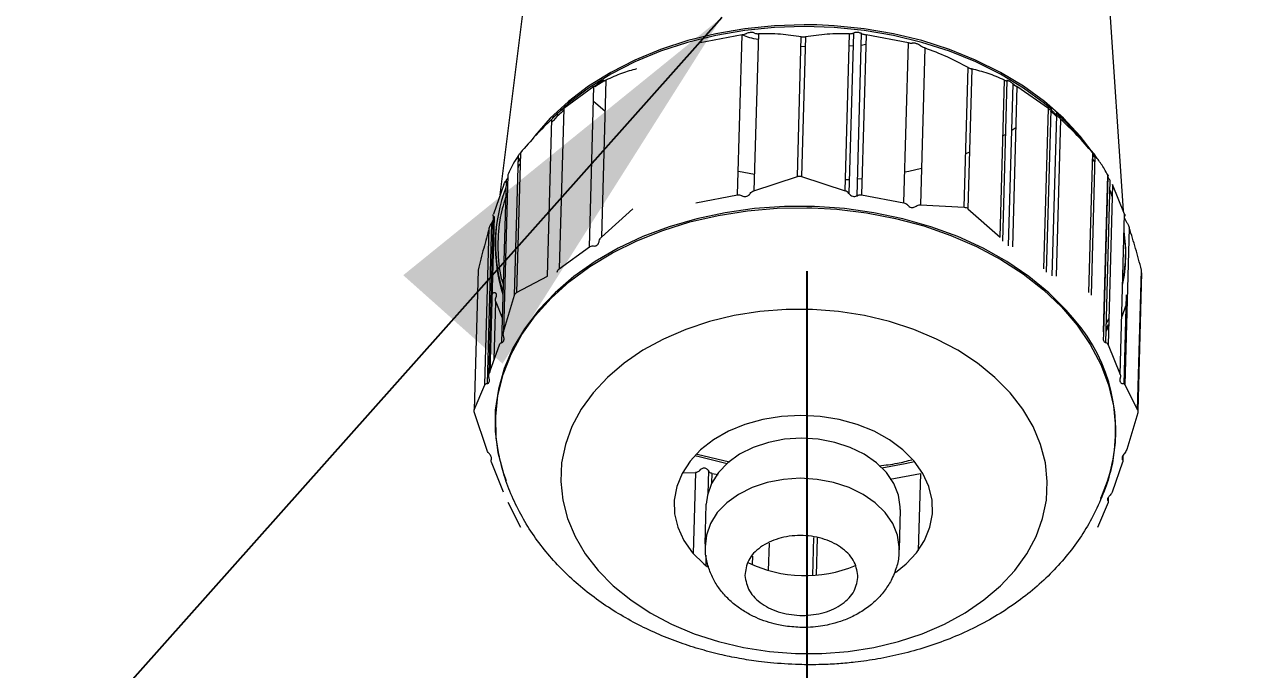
# Model space of a CAD drawing. Extents: x -2187 to 96136, y -11110 to 52208.
# Drawn here: x 36318.6 to 36469.7, y 18667.1 to 18746.8 of the extents above; entities that cross this region are included whole.
import ezdxf

# ---------------------------------------------------------------- set-up
doc = ezdxf.new("R2010")
doc.units = 0
doc.header["$LTSCALE"] = 1000
doc.header["$MEASUREMENT"] = 0
doc.linetypes.add('ACAD_ISO02W100', pattern=[15, 12, -3])
doc.layers.add('洗衣房设备', color=4, linetype='Continuous')
doc.styles.add('-宋体', font='', dxfattribs={"width": 0.8})
doc.styles.add('HZHT', font='hztxt_e.shx', dxfattribs={"width": 1.5, "bigfont": 'hztxt.shx'})
doc.styles.get('-宋体').set_extended_font_data('SimSun')
doc.dimstyles.new('50', dxfattribs={"dimscale": 30, "dimtxt": 3.5, "dimasz": 1.5, "dimexe": 0.8, "dimexo": 2, "dimgap": 0.8, "dimtad": 1, "dimdec": 0, "dimrnd": 5, "dimzin": 0, "dimdsep": 46, "dimtxsty": '-宋体', "dimblk": 'OBLIQUE', "dimcen": 0.6, "dimdle": 0.8, "dimclrd": 6, "dimclre": 6, "dimclrt": 6, "dimadec": 0, "dimazin": 0, "dimtfac": 1, "dimtdec": 0, "dimtofl": 0, "dimtmove": 2, "dimatfit": 3, "dimldrblk": 'OBLIQUE', "dimfxl": 0, "dimtolj": 1, "dimtzin": 0, "dimarcsym": 0})
doc.dimstyles.new('75', dxfattribs={"dimscale": 100, "dimtxt": 3, "dimasz": 1, "dimexe": 1, "dimexo": 1, "dimgap": 0.2, "dimtad": 1, "dimdec": 0, "dimrnd": 10, "dimzin": 0, "dimdsep": 46, "dimtxsty": 'HZHT', "dimblk1": 'ARCHTICK', "dimblk2": 'ARCHTICK', "dimsah": 1, "dimcen": 1, "dimdle": 0.5, "dimclrd": 1, "dimclre": 1, "dimadec": 0, "dimazin": 0, "dimtfac": 1, "dimtdec": 0, "dimtix": 1, "dimtmove": 2, "dimatfit": 3, "dimfxl": 0, "dimtolj": 1, "dimtzin": 0, "dimarcsym": 0})

# ---------------------------------------------------------------- blocks, each defined once
blk = doc.blocks.new('_OBLIQUE')
at = {"color": 0, "linetype": 'ByBlock'}
blk.add_line((-0.5, -0.5), (0.5, 0.5), dxfattribs=at)
blk = doc.blocks.new('*D104')
at = {"layer": 'Defpoints', "color": 0, "linetype": 'ACAD_ISO02W100', "ltscale": 750}
for p in [(36415.36, 18776.32), (36118.1, 18411.5), (36824.11, 18411.5)]:
    blk.add_point(p, dxfattribs=at)
at = {"layer": '洗衣房设备', "color": 6, "linetype": 'ACAD_ISO02W100', "lineweight": -2, "ltscale": 750}
for p, q in [((36824.11, 18800.32), (36824.11, 18387.5)), ((36475.36, 18776.32), (36848.11, 18776.32)), ((36178.1, 18411.5), (36848.11, 18411.5))]:
    blk.add_line(p, q, dxfattribs=at)
at = {"layer": '洗衣房设备', "color": 6, "linetype": 'ACAD_ISO02W100', "lineweight": -2, "ltscale": 750, "xscale": 45, "yscale": 45, "zscale": 45}
for p, rotation in [((36824.11, 18776.32), 90), ((36824.11, 18411.5), 270)]:
    blk.add_blockref('_OBLIQUE', p, dxfattribs=dict(at, rotation=rotation))
at = {"layer": '洗衣房设备', "color": 6, "linetype": 'ACAD_ISO02W100', "ltscale": 750, "insert": (36747.61, 18593.91), "char_height": 105, "attachment_point": 5, "rotation": 90, "style": '-宋体'}
blk.add_mtext('\\A1;365', dxfattribs=at)
blk = doc.blocks.new('*D105')
at = {"layer": 'Defpoints', "color": 0, "linetype": 'ACAD_ISO02W100', "ltscale": 750}
for p in [(36415.36, 18776.32), (36650.1, 18644.5), (36650.1, 18267.54)]:
    blk.add_point(p, dxfattribs=at)
at = {"layer": '洗衣房设备', "color": 6, "linetype": 'ACAD_ISO02W100', "lineweight": -2, "ltscale": 750}
for p, q in [((36415.36, 18716.32), (36415.36, 18243.54)), ((36650.1, 18584.5), (36650.1, 18243.54)), ((36391.36, 18267.54), (36674.1, 18267.54))]:
    blk.add_line(p, q, dxfattribs=at)
at = {"layer": '洗衣房设备', "color": 6, "linetype": 'ACAD_ISO02W100', "lineweight": -2, "ltscale": 750, "xscale": 45, "yscale": 45, "zscale": 45, "rotation": 180}
blk.add_blockref('_OBLIQUE', (36415.36, 18267.54), dxfattribs=at)
at = {"layer": '洗衣房设备', "color": 6, "linetype": 'ACAD_ISO02W100', "lineweight": -2, "ltscale": 750, "xscale": 45, "yscale": 45, "zscale": 45}
blk.add_blockref('_OBLIQUE', (36650.1, 18267.54), dxfattribs=at)
at = {"layer": '洗衣房设备', "color": 6, "linetype": 'ACAD_ISO02W100', "ltscale": 750, "insert": (36532.73, 18344.04), "char_height": 105, "attachment_point": 5, "style": '-宋体'}
blk.add_mtext('\\A1;235', dxfattribs=at)
blk = doc.blocks.new('_ArchTick')
at = {"color": 0, "linetype": 'ByBlock', "const_width": 0.4}
blk.add_lwpolyline([(-0.5, -0.5), (0.5, 0.5)], dxfattribs=at)

msp = doc.modelspace()

# ---------------------------------------------------------------- linework, layer by layer
at = {"color": 7, "linetype": 'Continuous', "lineweight": 15}
for p, q in [((36377.443, 18725.768), (36381.14, 18755.524)), ((36452.466, 18753.537), (36454.488, 18723.803)), ((36407.348, 18745.56), (36402.168, 18744.573)), ((36406.796, 18725.747), (36407.348, 18745.56)), ((36409.364, 18745.68), (36408.823, 18726.272)), ((36420.089, 18726.272), (36420.63, 18745.68)), ((36421.113, 18745.761), (36420.561, 18725.926)), ((36421.581, 18725.662), (36422.139, 18745.701)), ((36422.683, 18745.56), (36422.131, 18725.747)), ((36427.917, 18744.573), (36422.683, 18745.56)), ((36414.19, 18728.028), (36414.671, 18745.302)), ((36415.154, 18744.07), (36414.638, 18744.106)), ((36415.188, 18745.302), (36414.707, 18728.028)), ((36421.069, 18744.164), (36420.587, 18744.13)), ((36422.649, 18744.358), (36422.099, 18744.239)), ((36427.365, 18724.76), (36427.917, 18744.573)), ((36429.955, 18743.922), (36429.414, 18724.514)), ((36434.838, 18724.232), (36435.319, 18741.506)), ((36435.772, 18741.323), (36435.291, 18724.049)), ((36390.374, 18739.889), (36389.146, 18739.114)), ((36390.491, 18739.937), (36389.951, 18720.529)), ((36439.282, 18720.529), (36439.823, 18739.937)), ((36440.106, 18739.879), (36439.554, 18720.043)), ((36440.311, 18719.446), (36440.869, 18739.485)), ((36441.348, 18739.123), (36440.924, 18739.381)), ((36389.039, 18739.149), (36385.302, 18736.452)), ((36388.487, 18719.336), (36389.039, 18739.149)), ((36441.349, 18739.149), (36440.797, 18719.336)), ((36445.236, 18736.452), (36441.349, 18739.149)), ((36385.302, 18736.452), (36384.75, 18716.639)), ((36444.684, 18716.639), (36445.236, 18736.452)), ((36383.294, 18715.726), (36383.834, 18735.133)), ((36445.516, 18736.262), (36444.957, 18716.223)), ((36445.719, 18715.766), (36446.271, 18735.602)), ((36446.747, 18735.133), (36446.206, 18715.726)), ((36381.838, 18733.111), (36383.093, 18734.463)), ((36449.344, 18732.618), (36451.004, 18730.617)), ((36379.208, 18713.363), (36379.689, 18730.637)), ((36379.939, 18730.954), (36379.458, 18713.68)), ((36379.92, 18730.283), (36379.667, 18729.855)), ((36450.239, 18713.68), (36450.72, 18730.954)), ((36450.987, 18730.637), (36450.506, 18713.363)), ((36450.966, 18729.86), (36450.7, 18730.227)), ((36378.172, 18727.538), (36377.614, 18707.499)), ((36378.394, 18728.232), (36377.853, 18708.824)), ((36408.823, 18726.272), (36414.19, 18728.028)), ((36414.707, 18728.028), (36420.089, 18726.272)), ((36452.032, 18708.824), (36452.572, 18728.232)), ((36452.582, 18728.125), (36452.043, 18708.751)), ((36452.32, 18707.499), (36452.879, 18727.538)), ((36377.896, 18727.058), (36376.603, 18723.375)), ((36401.616, 18724.76), (36406.796, 18725.747)), ((36422.131, 18725.747), (36427.365, 18724.76)), ((36453.165, 18727.058), (36452.613, 18707.245)), ((36454.663, 18723.375), (36453.165, 18727.058)), ((36429.414, 18724.514), (36434.838, 18724.232)), ((36376.084, 18703.655), (36376.627, 18723.135)), ((36376.679, 18723.032), (36376.144, 18703.824)), ((36389.951, 18720.529), (36393.828, 18724.049)), ((36435.291, 18724.049), (36439.282, 18720.529)), ((36454.111, 18703.562), (36454.663, 18723.375)), ((36375.55, 18702.262), (36376.091, 18721.67)), ((36376.371, 18722.282), (36375.818, 18702.447)), ((36455.24, 18721.67), (36454.7, 18702.262)), ((36384.75, 18716.639), (36388.487, 18719.336)), ((36374.718, 18716.472), (36374.237, 18699.198)), ((36379.458, 18713.68), (36383.294, 18715.726)), ((36456.266, 18699.198), (36456.747, 18716.472)), ((36456.758, 18716.106), (36456.285, 18699.128)), ((36376.708, 18705.432), (36376.906, 18712.527)), ((36376.906, 18712.527), (36377.7, 18710.574)), ((36377.853, 18708.824), (36379.208, 18713.363)), ((36454.308, 18710.657), (36454.873, 18712.264)), ((36454.597, 18702.379), (36454.905, 18713.423)), ((36452.359, 18708.888), (36452.676, 18709.509)), ((36452.367, 18709.161), (36452.684, 18709.785)), ((36452.384, 18709.778), (36452.703, 18710.485)), ((36376.052, 18703.562), (36377.344, 18707.245)), ((36452.613, 18707.245), (36454.111, 18703.562)), ((36374.237, 18699.198), (36375.55, 18702.262)), ((36454.7, 18702.262), (36456.266, 18699.198)), ((36375.772, 18694.293), (36374.247, 18698.832)), ((36456.277, 18698.832), (36454.922, 18694.293)), ((36377.852, 18689.03), (36376.354, 18692.714)), ((36401.811, 18693.721), (36405.801, 18692.77)), ((36454.413, 18692.714), (36453.12, 18689.03)), ((36454.46, 18693.531), (36454.442, 18692.858)), ((36400.151, 18691.413), (36401.598, 18691.449)), ((36401.598, 18691.449), (36401.319, 18681.434)), ((36403.18, 18691.676), (36403.099, 18688.776)), ((36403.651, 18691.329), (36404.392, 18691.189)), ((36425.67, 18690.618), (36429.4, 18691.329)), ((36429.4, 18691.329), (36429.135, 18681.794)), ((36452.596, 18687.971), (36452.604, 18688.279)), ((36452.636, 18688.333), (36452.624, 18687.918)), ((36380.007, 18684.667), (36378.441, 18687.731)), ((36402.794, 18682.575), (36402.932, 18687.525)), ((36426.923, 18686.857), (36426.785, 18681.907)), ((36426.923, 18686.857), (36426.923, 18687.191)), ((36452.619, 18687.731), (36451.305, 18684.667)), ((36416.18, 18683.427), (36416.049, 18678.729)), ((36410.635, 18679.329), (36410.73, 18682.725)), ((36416.568, 18678.764), (36416.695, 18683.355)), ((36402.888, 18681.213), (36402.853, 18679.939)), ((36408.628, 18681.096), (36408.6, 18680.071))]:
    msp.add_line(p, q, dxfattribs=at)
at = {"color": 8, "linetype": 'Continuous', "lineweight": 15}
for p, q in [((36441.206, 18734.035), (36440.709, 18733.718)), ((36439.921, 18733.241), (36439.631, 18733.072)), ((36435.485, 18731.024), (36435.021, 18730.833)), ((36420.608, 18727.632), (36420.126, 18727.604)), ((36422.187, 18727.756), (36421.638, 18727.707)), ((36454.391, 18693.023), (36454.402, 18693.405)), ((36403.619, 18690.183), (36403.651, 18691.329))]:
    msp.add_line(p, q, dxfattribs=at)
at = {"color": 7, "linetype": 'Continuous', "lineweight": 15, "flags": 128}
for points in [[(36416.586, 18746.778), (36415.052, 18746.799), (36411.352, 18746.674), (36407.692, 18746.301), (36404.106, 18745.683), (36400.626, 18744.825), (36397.284, 18743.735), (36394.109, 18742.424), (36391.131, 18740.902), (36388.377, 18739.185), (36385.871, 18737.286), (36383.636, 18735.225), (36381.713, 18733.043)], [(36415.046, 18746.588), (36411.343, 18746.463), (36407.681, 18746.09), (36404.093, 18745.471), (36400.611, 18744.613), (36397.267, 18743.522), (36394.091, 18742.21), (36391.111, 18740.688), (36388.355, 18738.969), (36385.848, 18737.07), (36383.857, 18735.255)], [(36445.675, 18736.325), (36444.773, 18737.07), (36442.16, 18738.969), (36439.309, 18740.688), (36436.244, 18742.21), (36432.995, 18743.522), (36429.59, 18744.613), (36426.06, 18745.471), (36422.437, 18746.09), (36418.755, 18746.463), (36415.046, 18746.588)], [(36450.984, 18730.426), (36450.956, 18730.467), (36450.725, 18730.805)], [(36415.965, 18724.151), (36419.073, 18723.974), (36422.736, 18723.533), (36426.328, 18722.845), (36429.817, 18721.916), (36433.17, 18720.755), (36436.354, 18719.373), (36439.342, 18717.782), (36442.103, 18715.998), (36444.614, 18714.037), (36446.85, 18711.917), (36448.791, 18709.659), (36450.417, 18707.283), (36451.716, 18704.811), (36452.673, 18702.268), (36453.28, 18699.675), (36453.532, 18697.058)], [(36445.101, 18690.325), (36444.861, 18692.626), (36444.271, 18694.9), (36443.337, 18697.12), (36442.072, 18699.261), (36440.489, 18701.297), (36438.608, 18703.205), (36436.45, 18704.961), (36434.041, 18706.546), (36431.408, 18707.94), (36428.584, 18709.128), (36425.6, 18710.096), (36422.493, 18710.832), (36419.297, 18711.327), (36416.052, 18711.576), (36412.794, 18711.576), (36409.562, 18711.327), (36406.394, 18710.832), (36403.328, 18710.096), (36400.398, 18709.128), (36397.64, 18707.94), (36395.085, 18706.546), (36392.764, 18704.961), (36390.704, 18703.205), (36388.929, 18701.297), (36387.46, 18699.261), (36386.313, 18697.12), (36385.504, 18694.9), (36385.04, 18692.626), (36384.928, 18690.325), (36385.168, 18688.024), (36385.759, 18685.749), (36386.692, 18683.529), (36387.958, 18681.388), (36389.54, 18679.352), (36391.421, 18677.445), (36393.579, 18675.688), (36395.989, 18674.104), (36398.621, 18672.709), (36401.445, 18671.521), (36404.429, 18670.553), (36407.537, 18669.818), (36410.732, 18669.322), (36413.978, 18669.073), (36417.235, 18669.073), (36420.467, 18669.322), (36423.635, 18669.818), (36426.702, 18670.553), (36429.631, 18671.521), (36432.39, 18672.709), (36434.944, 18674.104), (36437.265, 18675.688), (36439.325, 18677.445), (36441.1, 18679.352), (36442.57, 18681.388), (36443.716, 18683.529), (36444.525, 18685.749), (36444.989, 18688.024), (36445.101, 18690.325)], [(36426.334, 18679.102), (36427.628, 18680.137), (36428.936, 18681.534), (36429.931, 18683.058), (36430.59, 18684.673), (36430.9, 18686.346), (36430.853, 18688.036), (36430.45, 18689.709), (36429.7, 18691.324), (36428.621, 18692.848), (36427.235, 18694.245), (36425.575, 18695.485), (36423.677, 18696.539), (36421.583, 18697.384), (36419.34, 18698.002), (36416.999, 18698.378), (36414.612, 18698.505), (36412.232, 18698.378), (36409.912, 18698.002), (36407.704, 18697.384), (36405.657, 18696.539), (36403.818, 18695.485), (36402.226, 18694.245), (36400.919, 18692.848), (36399.924, 18691.324), (36399.264, 18689.709), (36398.955, 18688.036), (36399.002, 18686.346), (36399.405, 18684.673), (36400.154, 18683.058), (36401.234, 18681.534), (36402.619, 18680.137), (36403.063, 18679.769)], [(36426.923, 18687.191), (36426.699, 18688.664), (36426.118, 18690.093), (36425.197, 18691.434), (36423.964, 18692.645), (36422.457, 18693.691), (36420.72, 18694.539), (36418.808, 18695.165), (36416.778, 18695.547), (36414.691, 18695.676), (36412.612, 18695.547), (36410.603, 18695.165), (36408.725, 18694.539), (36407.036, 18693.691), (36405.586, 18692.645), (36404.421, 18691.434), (36403.575, 18690.093), (36403.073, 18688.664), (36402.932, 18687.525)], [(36401.527, 18693.555), (36402.038, 18693.409), (36405.495, 18692.566)], [(36424.644, 18692.032), (36427.534, 18692.551), (36428.661, 18692.8)], [(36451.734, 18688.245), (36451.973, 18688.777), (36452.532, 18690.215)]]:
    msp.add_lwpolyline(points, dxfattribs=at)
at = {"color": 8, "linetype": 'Continuous', "lineweight": 15, "flags": 128}
for points in [[(36450.932, 18730.703), (36449.179, 18733.018), (36447.113, 18735.225), (36444.764, 18737.286), (36442.152, 18739.185), (36439.302, 18740.902), (36436.239, 18742.424), (36432.992, 18743.735), (36429.588, 18744.825), (36426.061, 18745.683), (36422.44, 18746.301), (36418.759, 18746.674), (36416.586, 18746.778)], [(36390.385, 18736.116), (36389.248, 18737.054), (36388.987, 18737.283)], [(36429.54, 18729.032), (36427.964, 18728.657), (36427.471, 18728.552)], [(36408.879, 18728.269), (36406.892, 18728.657), (36406.877, 18728.66)], [(36448.462, 18710.316), (36447.437, 18711.512), (36445.269, 18713.673), (36442.819, 18715.68), (36440.112, 18717.514), (36437.172, 18719.158), (36434.027, 18720.597), (36430.707, 18721.817), (36427.241, 18722.807), (36423.664, 18723.558), (36420.007, 18724.062), (36416.305, 18724.316), (36412.594, 18724.316), (36408.906, 18724.062), (36405.278, 18723.558), (36401.742, 18722.807), (36398.331, 18721.817), (36395.079, 18720.597), (36392.014, 18719.158), (36389.166, 18717.514), (36386.561, 18715.68), (36384.223, 18713.673), (36382.175, 18711.512), (36380.435, 18709.217), (36379.02, 18706.81), (36377.942, 18704.313), (36377.213, 18701.749), (36376.838, 18699.143), (36376.821, 18696.518), (36377.163, 18693.899), (36377.86, 18691.311), (36378.169, 18690.463)], [(36377.264, 18693.685), (36376.954, 18695.748), (36376.881, 18698.368), (36377.166, 18700.976), (36377.806, 18703.547), (36378.795, 18706.058), (36380.124, 18708.484), (36381.78, 18710.804), (36383.749, 18712.995), (36386.011, 18715.038), (36388.546, 18716.913), (36391.33, 18718.602), (36394.336, 18720.091), (36397.538, 18721.364), (36400.904, 18722.41), (36404.404, 18723.22), (36408.005, 18723.785), (36411.673, 18724.101), (36415.373, 18724.164), (36415.965, 18724.151)], [(36426.785, 18681.921), (36426.785, 18682.241), (36426.562, 18683.715), (36425.981, 18685.143), (36425.06, 18686.484), (36423.827, 18687.695), (36422.319, 18688.741), (36420.582, 18689.59), (36418.67, 18690.215), (36416.64, 18690.598), (36414.553, 18690.727), (36412.474, 18690.598), (36410.465, 18690.215), (36408.587, 18689.59), (36406.898, 18688.741), (36405.449, 18687.695), (36404.283, 18686.484), (36403.437, 18685.143), (36402.935, 18683.715), (36402.794, 18682.241), (36402.802, 18682.061)]]:
    msp.add_lwpolyline(points, dxfattribs=at)
at = {"color": 7, "linetype": 'Continuous', "lineweight": 15}
for centre, radius, start, end in [((36426.127, 18713.294), 30.206, 39.77114, 48.41254), ((36396.708, 18719.543), 19.88, 159.00318, 197.80585), ((36396.684, 18719.778), 19.832, 173.02529, 197.67971), ((36435.22, 18718.47), 19.586, 348.58122, 8.22782), ((36435.227, 18718.697), 19.564, 348.9531, 3.87894), ((36432.665, 18696.629), 20.901, 345.49518, 40.90986), ((36433.703, 18696.591), 19.834, 335.14858, 1.34944), ((36415.139, 18694.799), 16.108, 244.02359, 292.74666)]:
    msp.add_arc(centre, radius, start, end, dxfattribs=at)
for points, knots in [([(36407.348, 18745.56), (36407.401, 18745.566), (36407.508, 18745.58), (36407.695, 18745.626), (36407.821, 18745.669), (36407.892, 18745.698), (36407.899, 18745.701)], [0, 0, 0, 0, 0.2681294, 0.5355167, 0.9488887, 1, 1, 1, 1]), ([(36409.344, 18744.97), (36408.993, 18745.032), (36408.316, 18745.151), (36407.712, 18745.402), (36407.423, 18745.523)], [0, 0, 0, 0, 0.5192372, 1, 1, 1, 1]), ([(36408.908, 18745.761), (36408.854, 18745.782), (36408.767, 18745.817), (36408.587, 18745.838), (36408.419, 18745.835), (36408.253, 18745.811), (36408.07, 18745.767), (36407.964, 18745.726), (36407.899, 18745.701)], [0, 0, 0, 0, 0.2648849, 0.4276131, 0.5578287, 0.6886219, 0.8092189, 1, 1, 1, 1]), ([(36408.908, 18745.761), (36408.965, 18745.738), (36409.058, 18745.702), (36409.232, 18745.679), (36409.332, 18745.68), (36409.364, 18745.68)], [0, 0, 0, 0, 0.5231605, 0.8474357, 1, 1, 1, 1]), ([(36414.671, 18745.302), (36413.82, 18745.424), (36412.107, 18745.67), (36410.282, 18745.677), (36409.364, 18745.68)], [0, 0, 0, 0, 0.497052, 1, 1, 1, 1]), ([(36420.63, 18745.68), (36419.704, 18745.677), (36417.839, 18745.671), (36416.076, 18745.425), (36415.188, 18745.302)], [0, 0, 0, 0, 0.4967234, 1, 1, 1, 1]), ([(36420.63, 18745.68), (36420.694, 18745.681), (36420.851, 18745.684), (36421.004, 18745.719), (36421.084, 18745.75), (36421.113, 18745.761)], [0, 0, 0, 0, 0.3067001, 0.7426865, 1, 1, 1, 1]), ([(36422.139, 18745.701), (36422.088, 18745.722), (36421.983, 18745.765), (36421.801, 18745.811), (36421.625, 18745.834), (36421.455, 18745.838), (36421.267, 18745.817), (36421.17, 18745.782), (36421.113, 18745.761)], [0, 0, 0, 0, 0.161232, 0.3239478, 0.4449344, 0.5657287, 0.7429187, 1, 1, 1, 1]), ([(36422.139, 18745.701), (36422.193, 18745.68), (36422.3, 18745.637), (36422.493, 18745.584), (36422.624, 18745.567), (36422.683, 18745.56)], [0, 0, 0, 0, 0.3520426, 0.707148, 1, 1, 1, 1]), ([(36414.671, 18745.302), (36414.725, 18745.294), (36414.806, 18745.283), (36414.956, 18745.28), (36415.079, 18745.286), (36415.16, 18745.298), (36415.188, 18745.302)], [0, 0, 0, 0, 0.3285497, 0.500126, 0.8280082, 1, 1, 1, 1]), ([(36427.917, 18744.573), (36427.97, 18744.559), (36428.075, 18744.533), (36428.24, 18744.513), (36428.339, 18744.514), (36428.391, 18744.521), (36428.397, 18744.522)], [0, 0, 0, 0, 0.2681294, 0.5355167, 0.9488886, 1, 1, 1, 1]), ([(36429.416, 18744.196), (36429.342, 18744.242), (36429.222, 18744.317), (36429.016, 18744.413), (36428.842, 18744.475), (36428.685, 18744.512), (36428.526, 18744.532), (36428.446, 18744.526), (36428.397, 18744.522)], [0, 0, 0, 0, 0.2648849, 0.4276131, 0.5578287, 0.6886219, 0.8092189, 1, 1, 1, 1]), ([(36429.416, 18744.196), (36429.494, 18744.146), (36429.62, 18744.067), (36429.819, 18743.972), (36429.922, 18743.934), (36429.955, 18743.922)], [0, 0, 0, 0, 0.5231605, 0.8474357, 1, 1, 1, 1]), ([(36435.319, 18741.506), (36434.458, 18741.956), (36432.727, 18742.861), (36430.883, 18743.567), (36429.955, 18743.922)], [0, 0, 0, 0, 0.49705195, 1, 1, 1, 1]), ([(36394.309, 18741.323), (36393.697, 18741.162), (36392.466, 18740.837), (36391.152, 18740.238), (36390.491, 18739.937)], [0, 0, 0, 0, 0.49705195, 1, 1, 1, 1]), ([(36435.319, 18741.506), (36435.371, 18741.479), (36435.477, 18741.424), (36435.632, 18741.361), (36435.725, 18741.334), (36435.766, 18741.324), (36435.772, 18741.323)], [0, 0, 0, 0, 0.326433, 0.6547012, 0.9534022, 1, 1, 1, 1]), ([(36439.823, 18739.937), (36439.134, 18740.235), (36437.747, 18740.835), (36436.433, 18741.16), (36435.772, 18741.323)], [0, 0, 0, 0, 0.4967234, 1, 1, 1, 1]), ([(36389.039, 18739.149), (36389.079, 18739.173), (36389.158, 18739.223), (36389.319, 18739.334), (36389.438, 18739.424), (36389.508, 18739.479), (36389.516, 18739.485)], [0, 0, 0, 0, 0.26812939, 0.5355167, 0.9488886, 1, 1, 1, 1]), ([(36390.242, 18739.879), (36390.223, 18739.885), (36390.193, 18739.896), (36390.088, 18739.861), (36389.972, 18739.802), (36389.842, 18739.723), (36389.683, 18739.613), (36389.579, 18739.534), (36389.516, 18739.485)], [0, 0, 0, 0, 0.2648849, 0.4276131, 0.5578287, 0.6886219, 0.8092189, 1, 1, 1, 1]), ([(36390.242, 18739.879), (36390.263, 18739.872), (36390.296, 18739.861), (36390.399, 18739.893), (36390.469, 18739.926), (36390.491, 18739.937)], [0, 0, 0, 0, 0.5231605, 0.8474357, 1, 1, 1, 1]), ([(36439.823, 18739.937), (36439.868, 18739.918), (36439.979, 18739.871), (36440.062, 18739.863), (36440.094, 18739.875), (36440.106, 18739.879)], [0, 0, 0, 0, 0.3067001, 0.7426865, 1, 1, 1, 1]), ([(36440.869, 18739.485), (36440.817, 18739.526), (36440.712, 18739.608), (36440.55, 18739.72), (36440.409, 18739.803), (36440.287, 18739.861), (36440.172, 18739.896), (36440.13, 18739.885), (36440.106, 18739.879)], [0, 0, 0, 0, 0.16123203, 0.32394783, 0.4449344, 0.56572872, 0.74291871, 1, 1, 1, 1]), ([(36440.869, 18739.485), (36440.923, 18739.443), (36441.03, 18739.358), (36441.203, 18739.236), (36441.303, 18739.176), (36441.349, 18739.149)], [0, 0, 0, 0, 0.3520426, 0.707148, 1, 1, 1, 1]), ([(36385.049, 18736.262), (36385.063, 18736.269), (36385.089, 18736.283), (36385.176, 18736.347), (36385.263, 18736.42), (36385.302, 18736.452)], [0, 0, 0, 0, 0.3520426, 0.707148, 1, 1, 1, 1]), ([(36445.236, 18736.452), (36445.273, 18736.422), (36445.349, 18736.362), (36445.447, 18736.293), (36445.494, 18736.269), (36445.513, 18736.263), (36445.516, 18736.262)], [0, 0, 0, 0, 0.2681294, 0.5355168, 0.9488887, 1, 1, 1, 1]), ([(36383.834, 18735.133), (36383.172, 18734.482), (36381.838, 18733.172), (36380.575, 18731.696), (36379.939, 18730.954)], [0, 0, 0, 0, 0.4967234, 1, 1, 1, 1]), ([(36385.273, 18736.153), (36385.068, 18735.992), (36384.513, 18735.556), (36384.09, 18735.05), (36383.823, 18734.731)], [0, 0, 0, 0, 0.36956361, 1, 1, 1, 1]), ([(36383.834, 18735.133), (36383.885, 18735.181), (36384.006, 18735.297), (36384.172, 18735.46), (36384.277, 18735.563), (36384.315, 18735.602)], [0, 0, 0, 0, 0.3067001, 0.7426865, 1, 1, 1, 1]), ([(36385.049, 18736.262), (36385.036, 18736.255), (36385.01, 18736.242), (36384.928, 18736.178), (36384.82, 18736.084), (36384.691, 18735.966), (36384.514, 18735.798), (36384.389, 18735.675), (36384.315, 18735.602)], [0, 0, 0, 0, 0.16123203, 0.32394784, 0.44493442, 0.56572875, 0.74291875, 1, 1, 1, 1]), ([(36446.178, 18735.502), (36446.128, 18735.555), (36445.936, 18735.76), (36445.691, 18735.936), (36445.51, 18736.066)], [0, 0, 0, 0, 0.2612497, 1, 1, 1, 1]), ([(36446.271, 18735.602), (36446.197, 18735.677), (36446.078, 18735.798), (36445.902, 18735.967), (36445.767, 18736.087), (36445.661, 18736.174), (36445.569, 18736.24), (36445.536, 18736.253), (36445.516, 18736.262)], [0, 0, 0, 0, 0.2648849, 0.4276131, 0.5578287, 0.6886219, 0.8092189, 1, 1, 1, 1]), ([(36446.271, 18735.602), (36446.349, 18735.522), (36446.475, 18735.394), (36446.644, 18735.229), (36446.722, 18735.157), (36446.747, 18735.133)], [0, 0, 0, 0, 0.5231605, 0.8474357, 1, 1, 1, 1]), ([(36450.72, 18730.954), (36450.083, 18731.687), (36448.802, 18733.163), (36447.435, 18734.474), (36446.747, 18735.133)], [0, 0, 0, 0, 0.497052, 1, 1, 1, 1]), ([(36379.689, 18730.637), (36379.483, 18730.312), (36379.067, 18729.658), (36378.619, 18728.709), (36378.394, 18728.232)], [0, 0, 0, 0, 0.497052, 1, 1, 1, 1]), ([(36379.689, 18730.637), (36379.704, 18730.658), (36379.735, 18730.702), (36379.821, 18730.811), (36379.894, 18730.9), (36379.934, 18730.947), (36379.939, 18730.954)], [0, 0, 0, 0, 0.326433, 0.6547012, 0.9534022, 1, 1, 1, 1]), ([(36450.72, 18730.954), (36450.757, 18730.909), (36450.833, 18730.82), (36450.924, 18730.712), (36450.969, 18730.659), (36450.985, 18730.639), (36450.987, 18730.637)], [0, 0, 0, 0, 0.326433, 0.6547012, 0.9534022, 1, 1, 1, 1]), ([(36452.572, 18728.232), (36452.304, 18728.703), (36451.763, 18729.653), (36451.247, 18730.307), (36450.987, 18730.637)], [0, 0, 0, 0, 0.4967234, 1, 1, 1, 1]), ([(36379.902, 18729.628), (36379.867, 18729.578), (36379.756, 18729.422), (36379.692, 18729.252), (36379.647, 18729.136)], [0, 0, 0, 0, 0.31796787, 1, 1, 1, 1]), ([(36377.896, 18727.058), (36377.912, 18727.094), (36377.943, 18727.164), (36378.034, 18727.324), (36378.114, 18727.451), (36378.166, 18727.53), (36378.172, 18727.538)], [0, 0, 0, 0, 0.2681294, 0.5355167, 0.9488886, 1, 1, 1, 1]), ([(36378.384, 18727.881), (36378.382, 18727.878), (36378.363, 18727.839), (36378.29, 18727.718), (36378.217, 18727.607), (36378.172, 18727.538)], [0, 0, 0, 0, 0.0342811, 0.4083048, 1, 1, 1, 1]), ([(36452.572, 18728.232), (36452.587, 18728.202), (36452.623, 18728.129), (36452.613, 18728.11), (36452.591, 18728.121), (36452.582, 18728.125)], [0, 0, 0, 0, 0.3067001, 0.7426865, 1, 1, 1, 1]), ([(36452.879, 18727.538), (36452.84, 18727.597), (36452.763, 18727.714), (36452.666, 18727.873), (36452.603, 18727.984), (36452.586, 18728.022), (36452.58, 18728.036)], [0, 0, 0, 0, 0.3118941, 0.6266584, 0.8606999, 1, 1, 1, 1]), ([(36406.796, 18725.747), (36406.882, 18725.757), (36407.053, 18725.779), (36407.237, 18725.718), (36407.327, 18725.67), (36407.341, 18725.662)], [0, 0, 0, 0, 0.4582299, 0.9150447, 1, 1, 1, 1]), ([(36407.341, 18725.662), (36407.419, 18725.627), (36407.576, 18725.557), (36407.832, 18725.557), (36408.066, 18725.643), (36408.238, 18725.776), (36408.322, 18725.883), (36408.355, 18725.926)], [0, 0, 0, 0, 0.2211179, 0.4433378, 0.6493745, 0.859573, 1, 1, 1, 1]), ([(36408.355, 18725.926), (36408.421, 18726.006), (36408.548, 18726.161), (36408.734, 18726.236), (36408.823, 18726.272)], [0, 0, 0, 0, 0.5154886, 1, 1, 1, 1]), ([(36420.561, 18725.926), (36420.495, 18726.006), (36420.367, 18726.161), (36420.18, 18726.236), (36420.089, 18726.272)], [0, 0, 0, 0, 0.5154886, 1, 1, 1, 1]), ([(36420.561, 18725.926), (36420.625, 18725.849), (36420.754, 18725.696), (36421.02, 18725.567), (36421.288, 18725.552), (36421.471, 18725.605), (36421.561, 18725.652), (36421.581, 18725.662)], [0, 0, 0, 0, 0.2565569, 0.5151366, 0.7371641, 0.9408568, 1, 1, 1, 1]), ([(36421.581, 18725.662), (36421.662, 18725.698), (36421.822, 18725.77), (36422.018, 18725.771), (36422.117, 18725.749), (36422.131, 18725.747)], [0, 0, 0, 0, 0.4619091, 0.9260316, 1, 1, 1, 1]), ([(36453.123, 18725.571), (36453.081, 18725.746), (36453.018, 18726.002), (36452.886, 18726.245), (36452.845, 18726.323)], [0, 0, 0, 0, 0.682463, 1, 1, 1, 1]), ([(36378.115, 18725.477), (36377.829, 18724.515), (36377.198, 18722.389), (36377.167, 18720.206), (36377.15, 18719.011)], [0, 0, 0, 0, 0.4521545, 1, 1, 1, 1]), ([(36427.365, 18724.76), (36427.449, 18724.738), (36427.615, 18724.696), (36427.762, 18724.572), (36427.828, 18724.495), (36427.838, 18724.483)], [0, 0, 0, 0, 0.4582299, 0.9150447, 1, 1, 1, 1]), ([(36427.838, 18724.483), (36427.898, 18724.421), (36428.016, 18724.299), (36428.252, 18724.206), (36428.497, 18724.201), (36428.703, 18724.263), (36428.817, 18724.332), (36428.863, 18724.36)], [0, 0, 0, 0, 0.2211179, 0.4433378, 0.6493745, 0.859573, 1, 1, 1, 1]), ([(36428.863, 18724.36), (36428.952, 18724.411), (36429.124, 18724.51), (36429.32, 18724.513), (36429.414, 18724.514)], [0, 0, 0, 0, 0.5154886, 1, 1, 1, 1]), ([(36434.838, 18724.232), (36434.916, 18724.224), (36435.072, 18724.208), (36435.218, 18724.116), (36435.284, 18724.056), (36435.291, 18724.049)], [0, 0, 0, 0, 0.4701431, 0.9408135, 1, 1, 1, 1]), ([(36376.617, 18722.791), (36376.616, 18722.788), (36376.594, 18722.721), (36376.51, 18722.54), (36376.422, 18722.378), (36376.371, 18722.282)], [0, 0, 0, 0, 0.02126, 0.4206023, 1, 1, 1, 1]), ([(36376.627, 18723.135), (36376.611, 18723.142), (36376.58, 18723.157), (36376.567, 18723.237), (36376.592, 18723.332), (36376.603, 18723.375)], [0, 0, 0, 0, 0.3520426, 0.707148, 1, 1, 1, 1]), ([(36376.627, 18723.135), (36376.643, 18723.13), (36376.673, 18723.119), (36376.675, 18723.059), (36376.676, 18723.032)], [0, 0, 0, 0, 0.5454451, 1, 1, 1, 1]), ([(36454.958, 18722.282), (36454.904, 18722.382), (36454.818, 18722.544), (36454.72, 18722.762), (36454.667, 18722.9), (36454.656, 18722.954), (36454.651, 18722.973)], [0, 0, 0, 0, 0.42224102, 0.68163868, 0.88920938, 1, 1, 1, 1]), ([(36454.663, 18723.375), (36454.675, 18723.335), (36454.701, 18723.256), (36454.706, 18723.17), (36454.689, 18723.141), (36454.671, 18723.136), (36454.669, 18723.135)], [0, 0, 0, 0, 0.2681294, 0.5355167, 0.9488887, 1, 1, 1, 1]), ([(36376.091, 18721.67), (36375.859, 18720.845), (36375.391, 18719.185), (36374.943, 18717.38), (36374.718, 18716.472)], [0, 0, 0, 0, 0.4967234, 1, 1, 1, 1]), ([(36376.091, 18721.67), (36376.112, 18721.732), (36376.162, 18721.881), (36376.267, 18722.094), (36376.343, 18722.231), (36376.371, 18722.282)], [0, 0, 0, 0, 0.3067001, 0.7426865, 1, 1, 1, 1]), ([(36454.958, 18722.282), (36455.014, 18722.177), (36455.105, 18722.007), (36455.198, 18721.793), (36455.23, 18721.7), (36455.24, 18721.67)], [0, 0, 0, 0, 0.5231605, 0.8474357, 1, 1, 1, 1]), ([(36456.747, 18716.472), (36456.507, 18717.369), (36456.023, 18719.174), (36455.502, 18720.835), (36455.24, 18721.67)], [0, 0, 0, 0, 0.497052, 1, 1, 1, 1]), ([(36388.958, 18719.446), (36389.033, 18719.44), (36389.185, 18719.429), (36389.394, 18719.518), (36389.553, 18719.679), (36389.647, 18719.863), (36389.677, 18719.992), (36389.69, 18720.043)], [0, 0, 0, 0, 0.2211179, 0.4433378, 0.6493745, 0.8595731, 1, 1, 1, 1]), ([(36389.69, 18720.043), (36389.715, 18720.141), (36389.764, 18720.33), (36389.89, 18720.464), (36389.951, 18720.529)], [0, 0, 0, 0, 0.5154886, 1, 1, 1, 1]), ([(36377.15, 18719.011), (36377.203, 18717.812), (36377.269, 18716.355), (36377.732, 18714.935), (36377.814, 18714.683)], [0, 0, 0, 0, 0.8224129, 1, 1, 1, 1]), ([(36388.487, 18719.336), (36388.552, 18719.376), (36388.683, 18719.455), (36388.854, 18719.461), (36388.944, 18719.448), (36388.958, 18719.446)], [0, 0, 0, 0, 0.4582299, 0.9150447, 1, 1, 1, 1]), ([(36384.491, 18716.223), (36384.514, 18716.301), (36384.561, 18716.459), (36384.671, 18716.585), (36384.741, 18716.633), (36384.75, 18716.639)], [0, 0, 0, 0, 0.4619091, 0.9260316, 1, 1, 1, 1]), ([(36376.611, 18713.648), (36376.55, 18713.621), (36376.479, 18713.591), (36376.424, 18713.619), (36376.417, 18713.623)], [0, 0, 0, 0, 0.8756999, 1, 1, 1, 1]), ([(36376.611, 18713.648), (36376.668, 18713.668), (36376.759, 18713.7), (36376.863, 18713.659), (36376.923, 18713.575), (36376.95, 18713.451), (36376.948, 18713.275), (36376.923, 18713.143), (36376.908, 18713.062)], [0, 0, 0, 0, 0.2648849, 0.4276131, 0.5578287, 0.6886219, 0.8092189, 1, 1, 1, 1]), ([(36379.208, 18713.363), (36379.233, 18713.428), (36379.284, 18713.56), (36379.389, 18713.646), (36379.451, 18713.677), (36379.458, 18713.68)], [0, 0, 0, 0, 0.4701431, 0.9408135, 1, 1, 1, 1]), ([(36376.906, 18712.527), (36376.893, 18712.563), (36376.867, 18712.636), (36376.864, 18712.814), (36376.885, 18712.96), (36376.905, 18713.052), (36376.908, 18713.062)], [0, 0, 0, 0, 0.2681294, 0.5355167, 0.9488886, 1, 1, 1, 1]), ([(36377.614, 18707.499), (36377.667, 18707.518), (36377.773, 18707.557), (36377.878, 18707.707), (36377.921, 18707.908), (36377.911, 18708.109), (36377.881, 18708.238), (36377.868, 18708.289)], [0, 0, 0, 0, 0.2211179, 0.4433378, 0.6493745, 0.859573, 1, 1, 1, 1]), ([(36377.868, 18708.289), (36377.847, 18708.388), (36377.805, 18708.579), (36377.837, 18708.744), (36377.853, 18708.824)], [0, 0, 0, 0, 0.5154886, 1, 1, 1, 1]), ([(36452.03, 18708.289), (36452.011, 18708.194), (36451.974, 18708.004), (36452.013, 18707.754), (36452.122, 18707.586), (36452.236, 18707.52), (36452.305, 18707.503), (36452.32, 18707.499)], [0, 0, 0, 0, 0.2565569, 0.5151366, 0.7371641, 0.9408567, 1, 1, 1, 1]), ([(36452.032, 18708.824), (36452.051, 18708.742), (36452.089, 18708.576), (36452.049, 18708.385), (36452.03, 18708.289)], [0, 0, 0, 0, 0.4979887, 1, 1, 1, 1]), ([(36377.344, 18707.245), (36377.372, 18707.303), (36377.427, 18707.419), (36377.538, 18707.48), (36377.604, 18707.497), (36377.614, 18707.499)], [0, 0, 0, 0, 0.4582299, 0.9150446, 1, 1, 1, 1]), ([(36452.32, 18707.499), (36452.378, 18707.48), (36452.494, 18707.441), (36452.579, 18707.328), (36452.609, 18707.255), (36452.613, 18707.245)], [0, 0, 0, 0, 0.4619091, 0.9260316, 1, 1, 1, 1]), ([(36375.818, 18702.447), (36375.875, 18702.458), (36375.99, 18702.48), (36376.096, 18702.619), (36376.125, 18702.816), (36376.101, 18702.983), (36376.075, 18703.075), (36376.069, 18703.096)], [0, 0, 0, 0, 0.2565569, 0.5151366, 0.737164, 0.9408567, 1, 1, 1, 1]), ([(36376.069, 18703.096), (36376.05, 18703.176), (36376.011, 18703.335), (36376.026, 18703.487), (36376.048, 18703.552), (36376.052, 18703.562)], [0, 0, 0, 0, 0.4619091, 0.9260316, 1, 1, 1, 1]), ([(36454.111, 18703.096), (36454.094, 18703.018), (36454.059, 18702.862), (36454.086, 18702.665), (36454.172, 18702.528), (36454.286, 18702.462), (36454.371, 18702.451), (36454.405, 18702.447)], [0, 0, 0, 0, 0.22111791, 0.44333779, 0.64937447, 0.85957303, 1, 1, 1, 1]), ([(36454.111, 18703.562), (36454.129, 18703.5), (36454.164, 18703.377), (36454.14, 18703.204), (36454.115, 18703.111), (36454.111, 18703.096)], [0, 0, 0, 0, 0.4582299, 0.9150447, 1, 1, 1, 1]), ([(36375.55, 18702.262), (36375.582, 18702.314), (36375.644, 18702.418), (36375.76, 18702.437), (36375.818, 18702.447)], [0, 0, 0, 0, 0.4979887, 1, 1, 1, 1]), ([(36454.405, 18702.447), (36454.47, 18702.437), (36454.595, 18702.417), (36454.666, 18702.313), (36454.7, 18702.262)], [0, 0, 0, 0, 0.5154886, 1, 1, 1, 1]), ([(36374.247, 18698.832), (36374.23, 18698.899), (36374.196, 18699.035), (36374.214, 18699.146), (36374.235, 18699.193), (36374.237, 18699.198)], [0, 0, 0, 0, 0.4701431, 0.9408135, 1, 1, 1, 1]), ([(36456.266, 18699.198), (36456.284, 18699.152), (36456.319, 18699.06), (36456.3, 18698.918), (36456.279, 18698.84), (36456.277, 18698.832)], [0, 0, 0, 0, 0.4701431, 0.9408135, 1, 1, 1, 1]), ([(36376.059, 18693.813), (36375.996, 18693.896), (36375.875, 18694.057), (36375.806, 18694.216), (36375.772, 18694.293)], [0, 0, 0, 0, 0.5154886, 1, 1, 1, 1]), ([(36454.922, 18694.293), (36454.89, 18694.214), (36454.826, 18694.054), (36454.706, 18693.894), (36454.646, 18693.813)], [0, 0, 0, 0, 0.4979887, 1, 1, 1, 1]), ([(36376.349, 18693.023), (36376.365, 18693.056), (36376.397, 18693.122), (36376.369, 18693.289), (36376.285, 18693.483), (36376.174, 18693.662), (36376.092, 18693.77), (36376.059, 18693.813)], [0, 0, 0, 0, 0.2211179, 0.4433378, 0.6493745, 0.8595731, 1, 1, 1, 1]), ([(36376.354, 18692.714), (36376.336, 18692.774), (36376.3, 18692.895), (36376.323, 18692.983), (36376.346, 18693.018), (36376.349, 18693.023)], [0, 0, 0, 0, 0.4582299, 0.9150446, 1, 1, 1, 1]), ([(36414.384, 18667.7), (36413.204, 18667.756), (36411.537, 18667.835), (36409.084, 18668.123), (36406.986, 18668.446), (36404.518, 18668.96), (36401.97, 18669.635), (36399.364, 18670.492), (36396.757, 18671.535), (36394.189, 18672.765), (36391.695, 18674.181), (36389.309, 18675.782), (36387.059, 18677.562), (36384.972, 18679.512), (36383.074, 18681.623), (36381.388, 18683.882), (36379.932, 18686.275), (36378.734, 18688.787), (36377.823, 18691.259), (36377.454, 18692.918), (36377.285, 18693.679)], [0, 0, 0, 0, 0.0684342, 0.0966365, 0.1433505, 0.1918584, 0.2438812, 0.2981419, 0.3541335, 0.4114487, 0.4697719, 0.5288524, 0.5884745, 0.6484449, 0.708595, 0.7687918, 0.8289522, 0.8890551, 0.9491459, 1, 1, 1, 1]), ([(36424.305, 18692.274), (36425.063, 18692.362), (36426.452, 18692.522), (36427.765, 18692.87), (36428.361, 18693.029)], [0, 0, 0, 0, 0.54572741, 1, 1, 1, 1]), ([(36454.646, 18693.813), (36454.587, 18693.733), (36454.468, 18693.573), (36454.359, 18693.337), (36454.331, 18693.157), (36454.357, 18693.065), (36454.385, 18693.031), (36454.391, 18693.023)], [0, 0, 0, 0, 0.2565569, 0.5151366, 0.7371641, 0.9408568, 1, 1, 1, 1]), ([(36454.391, 18693.023), (36454.412, 18692.99), (36454.453, 18692.922), (36454.439, 18692.798), (36454.416, 18692.724), (36454.413, 18692.714)], [0, 0, 0, 0, 0.4619091, 0.9260316, 1, 1, 1, 1]), ([(36402.153, 18691.735), (36402.072, 18691.659), (36401.939, 18691.536), (36401.736, 18691.455), (36401.632, 18691.451), (36401.598, 18691.449)], [0, 0, 0, 0, 0.5231605, 0.8474357, 1, 1, 1, 1]), ([(36402.153, 18691.735), (36402.231, 18691.808), (36402.355, 18691.925), (36402.567, 18692.01), (36402.743, 18692.02), (36402.9, 18691.968), (36403.056, 18691.855), (36403.133, 18691.744), (36403.18, 18691.676)], [0, 0, 0, 0, 0.2648849, 0.4276131, 0.5578287, 0.6886219, 0.8092189, 1, 1, 1, 1]), ([(36403.651, 18691.329), (36403.598, 18691.339), (36403.493, 18691.36), (36403.331, 18691.471), (36403.235, 18691.587), (36403.185, 18691.667), (36403.18, 18691.676)], [0, 0, 0, 0, 0.2681294, 0.5355167, 0.9488886, 1, 1, 1, 1]), ([(36452.905, 18691.634), (36452.9, 18691.613), (36452.701, 18690.634), (36452.002, 18688.742), (36450.822, 18686.078), (36449.346, 18683.594), (36447.667, 18681.298), (36445.737, 18679.133), (36443.575, 18677.117), (36441.2, 18675.269), (36438.637, 18673.604), (36435.913, 18672.135), (36433.06, 18670.873), (36430.12, 18669.824), (36427.149, 18668.996), (36424.221, 18668.386), (36421.615, 18668.009), (36419.288, 18667.794), (36416.968, 18667.67), (36415.321, 18667.689), (36414.384, 18667.7)], [0, 0, 0, 0, 0.0014327, 0.0652099, 0.1305578, 0.1907384, 0.2516747, 0.313354, 0.3756893, 0.4385221, 0.5016403, 0.5647995, 0.6277269, 0.6900817, 0.7512911, 0.8101312, 0.8654375, 0.9047427, 0.9458486, 1, 1, 1, 1]), ([(36452.846, 18688.62), (36452.792, 18688.556), (36452.683, 18688.428), (36452.578, 18688.246), (36452.536, 18688.104), (36452.549, 18688.016), (36452.582, 18687.984), (36452.596, 18687.971)], [0, 0, 0, 0, 0.2211179, 0.4433378, 0.6493745, 0.859573, 1, 1, 1, 1]), ([(36452.596, 18687.971), (36452.619, 18687.945), (36452.665, 18687.895), (36452.634, 18687.785), (36452.619, 18687.731)], [0, 0, 0, 0, 0.5154886, 1, 1, 1, 1]), ([(36453.12, 18689.03), (36453.093, 18688.971), (36453.038, 18688.854), (36452.924, 18688.708), (36452.857, 18688.632), (36452.846, 18688.62)], [0, 0, 0, 0, 0.4582299, 0.9150447, 1, 1, 1, 1]), ([(36414.513, 18672.297), (36413.827, 18672.342), (36412.868, 18672.405), (36411.491, 18672.682), (36410.35, 18672.996), (36409.048, 18673.5), (36407.765, 18674.163), (36406.533, 18675.002), (36405.405, 18676.013), (36404.426, 18677.189), (36403.635, 18678.515), (36403.085, 18679.969), (36402.794, 18681.324), (36402.819, 18682.182), (36402.828, 18682.516)], [0, 0, 0, 0, 0.1138856, 0.1593615, 0.2347192, 0.3125853, 0.3958499, 0.4824087, 0.5713365, 0.6618352, 0.7534266, 0.8460468, 0.9400723, 1, 1, 1, 1]), ([(36426.751, 18681.927), (36426.755, 18681.738), (36426.773, 18680.995), (36426.471, 18679.688), (36425.855, 18678.133), (36424.947, 18676.729), (36423.838, 18675.514), (36422.53, 18674.474), (36421.087, 18673.641), (36419.61, 18673.034), (36418.261, 18672.654), (36417.015, 18672.425), (36415.805, 18672.294), (36414.952, 18672.296), (36414.513, 18672.297)], [0, 0, 0, 0, 0.033731, 0.1328526, 0.2366835, 0.331955, 0.428873, 0.5267257, 0.6236834, 0.7160989, 0.7982509, 0.8590699, 0.9273322, 1, 1, 1, 1])]:
    msp.add_open_spline(points, degree=3, knots=knots, dxfattribs=at)
for points in [[(36414.19, 18728.028), (36414.276, 18728.052), (36414.449, 18728.099), (36414.621, 18728.052), (36414.707, 18728.028)], [(36421.688, 18678.706), (36421.565, 18679.354), (36421.319, 18680.649), (36419.655, 18682.297), (36417.311, 18683.398), (36414.55, 18683.784), (36411.81, 18683.398), (36409.527, 18682.297), (36407.955, 18680.649), (36407.781, 18679.354), (36407.694, 18678.706)], [(36407.694, 18678.706), (36407.817, 18678.057), (36408.063, 18676.76), (36409.727, 18675.124), (36412.072, 18673.979), (36413.91, 18673.83), (36414.829, 18673.756)], [(36414.829, 18673.756), (36415.744, 18673.83), (36417.573, 18673.979), (36419.854, 18675.124), (36421.427, 18676.76), (36421.601, 18678.057), (36421.688, 18678.706)]]:
    msp.add_open_spline(points, degree=3, dxfattribs=at)

# ---------------------------------------------------------------- dimensions: what is measured, and where the dimension line sits
at = {"layer": '洗衣房设备', "color": 2, "linetype": 'ACAD_ISO02W100', "ltscale": 750}
for base, p2, angle, picture, middle in [((36824.109, 18411.501), (36118.097, 18411.501), 270, '*D104', (36747.609, 18593.911)), ((36650.097, 18267.536), (36650.097, 18644.501), 180, '*D105', (36532.729, 18344.036))]:
    dim = msp.add_linear_dim(base=base, p1=(36415.362, 18776.32), p2=p2, angle=angle, dimstyle='50', dxfattribs=at)
    dim.commit()
    dim.dimension.update_dxf_attribs({"geometry": picture, "text_midpoint": middle})

# ---------------------------------------------------------------- leaders
msp.add_leader([(36404.844, 18747.704), (35843.03, 18116.862)], dimstyle='75', override={"dimscale": 50, "dimgap": 0.2, "dimtad": 0, "dimfxl": 0.5, "dimfxlon": 1}, dxfattribs=at)

doc.saveas('drawing.dxf')
